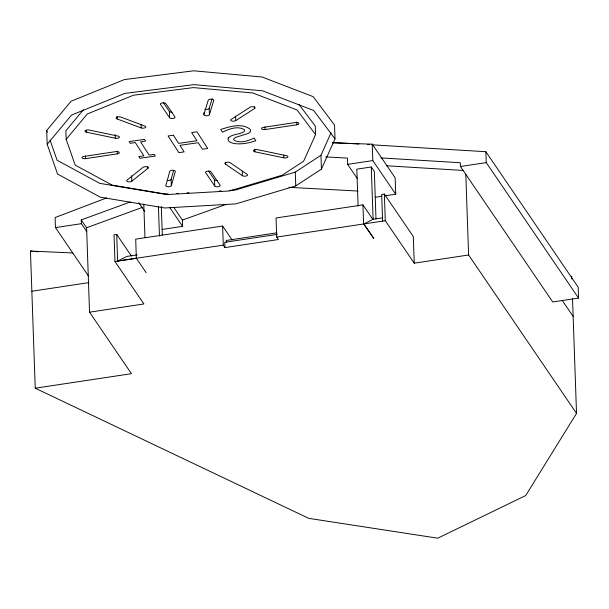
<?xml version="1.0" encoding="UTF-8"?>
<svg xmlns="http://www.w3.org/2000/svg" width="609" height="609" viewBox="0 0 609 609"><rect width="100%" height="100%" fill="white"/><g stroke="black" fill="none" stroke-linecap="round" stroke-linejoin="round"><path stroke-width="0.91" d="M171.35 185.661L175.293 171.502A2.779 1.188 -2 0 0 172.865 170.254A2.779 1.188 -2 0 0 169.774 171.38L165.838 185.532A2.779 1.188 -2 0 0 168.267 186.788A2.779 1.188 -2 0 0 171.35 185.661L171.137 179.381L173.595 170.535M203.916 114.477L208.202 100.333A2.779 1.188 -2 0 1 211.315 99.221A2.779 1.188 -2 0 1 213.713 100.485L209.427 114.629A2.779 1.188 -2 0 1 206.314 115.74A2.779 1.188 -2 0 1 203.916 114.477L203.855 112.688M209.427 114.629L209.207 108.349L212.153 98.628M299.011 104.451L315.272 126.063L315.569 134.604L303.647 161.172L282.31 175.156L229.555 190.96L168.122 194.492L112.147 185.113L75.181 165.108L66.175 139.309L65.879 130.768L83.395 109.772M321.445 169.089L335.003 138.86L334.524 125.051L313.171 96.664L262.076 77L193.616 70.804L124.365 79.596L71.093 101.231L46.695 130.478L47.175 144.295L57.573 174.067L100.234 197.156L164.833 207.981L235.729 203.901L295.761 185.92L321.445 169.089L320.966 155.272L331.037 132.823M572.521 298.661L576.525 413.382L525.734 495.536L437.719 538.196L308.717 518.35L35.238 388.199L30.45 251.045L72.989 252.971M47.175 144.295L71.573 115.048L124.845 93.405L194.096 84.621L262.563 90.81L313.658 110.48L335.003 138.86M66.175 139.309L87.315 113.967L133.478 95.217L193.479 87.605L252.796 92.971L297.07 110.008L315.569 134.604M147.865 168.381A2.779 1.188 -2 0 0 146.784 166.797A2.779 1.188 -2 0 0 143.008 167.361L126.961 180.188A2.779 1.188 -2 0 0 128.042 181.771A2.779 1.188 -2 0 0 131.818 181.2L147.865 168.381L147.804 166.584M229.578 190.411L235.249 190.092L295.274 172.103L320.966 155.272M254.6 108.493A2.779 1.188 -2 0 0 253.907 106.857A2.779 1.188 -2 0 0 250.04 107.26L231.146 119.41A2.779 1.188 -2 0 0 231.839 121.046A2.779 1.188 -2 0 0 235.706 120.635L254.6 108.493L254.532 106.697M130.28 201.982L81.241 219.91L86.592 227.758L89.538 312.166L143.907 303.967L114.964 261.482L114.035 234.838L116.707 234.435L117.636 261.078L126.817 256.427L137.101 254.882M146.183 272.718L136.332 258.262L135.716 239.139L222.612 226.03L223.282 245.145L224.949 247.589L278.374 239.527L276.707 237.084L276.044 217.976L362.941 204.868L363.611 223.975L373.774 238.393L363.923 223.929L373.111 219.278L371.284 166.98L356.805 169.165L358.1 206.207M106.659 197.902L55.114 217.542L55.465 227.583L88.389 275.907M86.592 227.758L142.765 207.22M162.101 229.441L182.601 226.342L182.38 220.07L225.924 204.457M117.636 261.078L136.386 258.254L135.891 258.147M265.082 129.565L296.872 124.769A2.779 1.188 -2 0 0 298.775 123.246A2.779 1.188 -2 0 0 295.342 122.531L263.552 127.327A2.779 1.188 -2 0 0 261.649 128.849A2.779 1.188 -2 0 0 265.082 129.565L264.991 126.878M85.526 158.652L117.316 153.856A2.779 1.188 -2 0 0 119.219 152.334A2.779 1.188 -2 0 0 115.786 151.611L83.996 156.406A2.779 1.188 -2 0 0 82.093 157.929A2.779 1.188 -2 0 0 85.526 158.652L85.435 155.957M325.655 156.916L347.427 158.089L347.648 164.369L372.807 160.57L395.721 194.202L385.467 195.748M55.465 227.583L81.378 223.678L86.722 231.527M460.45 166.501L486.248 162.611L578.55 298.09L552.751 301.98L460.45 166.501L460.313 162.732L380.914 157.914M576.525 413.382L468.61 254.988L414.242 263.187L413.305 236.543L384.363 194.058L381.691 194.461L382.619 221.113M375.22 197.293L381.744 196.311M276.889 232.828L226.282 240.464L226.335 242.176M373.104 219.225L382.46 217.87M277.247 234.374L224.759 242.291L224.949 247.589M114.964 261.482L223.282 245.145M276.707 237.084L363.611 223.975M363.923 223.929L385.291 220.709L414.242 263.187M31.851 291.231L88.83 282.637M35.238 388.199L131.453 373.69L89.538 312.166M168.137 193.944L164.354 194.164L99.754 183.347L57.086 160.251L50.06 140.116M176.64 193.456L178.528 193.35M187.039 192.863L188.927 192.748M219.179 191.013L221.067 190.906M332.583 142.925L372.236 144.158L395.142 177.79L395.721 194.202M288.94 187.328L358.039 191.051M332.407 142.422L358.929 144.028M367.455 144.546L369.351 144.66M372.19 144.828L485.868 151.717L578.169 287.197L578.55 298.09M386.258 165.755L463.769 170.467M30.45 251.045L32.33 251.235M34.218 251.418L37.979 251.791M254.897 151.801L283.802 157.845A2.779 1.188 -2 0 0 287.577 157.274A2.779 1.188 -2 0 0 286.496 155.691L257.599 149.647A2.779 1.188 -2 0 0 253.816 150.217A2.779 1.188 -2 0 0 254.897 151.801L254.806 149.114M86.402 132.183L115.307 138.228A2.779 1.188 -2 0 0 119.082 137.657A2.779 1.188 -2 0 0 118.001 136.073L89.097 130.029A2.779 1.188 -2 0 0 85.321 130.6A2.779 1.188 -2 0 0 86.402 132.183L86.333 130.387M117.05 118.922L141.143 127.92A2.779 1.188 -2 0 0 145.064 127.761A2.779 1.188 -2 0 0 144.95 126.086L120.856 117.08A2.779 1.188 -2 0 0 116.936 117.248A2.779 1.188 -2 0 0 117.05 118.922L116.958 116.235M225.383 164.057L242.382 175.697A2.779 1.188 -2 0 0 246.196 176.001A2.779 1.188 -2 0 0 247.147 174.341L230.149 162.694A2.779 1.188 -2 0 0 226.335 162.397A2.779 1.188 -2 0 0 225.383 164.057L225.315 162.26M562.137 300.267L573.138 316.414M371.284 166.98L374.337 171.464L375.997 218.958M347.648 164.369L357.239 178.445M362.941 204.868L372.792 219.324M163.494 102.845L169.378 111.477L169.599 117.758A2.779 1.188 -2 0 0 173.032 118.473A2.779 1.188 -2 0 0 174.935 116.951L165.854 103.614A2.779 1.188 -2 0 0 162.413 102.891A2.779 1.188 -2 0 0 160.51 104.413L169.599 117.758M208.651 171.106L214.535 179.739L214.756 186.019A2.779 1.188 -2 0 0 218.189 186.735A2.779 1.188 -2 0 0 220.1 185.212L211.011 171.875A2.779 1.188 -2 0 0 207.578 171.159A2.779 1.188 -2 0 0 205.667 172.682L214.756 186.019M222.612 226.03L232.09 239.946M173.854 207.555L182.38 220.07M169.812 207.578L182.601 226.342M138.791 202.767L144.653 211.369M116.707 234.435L131.437 256.062M46.695 130.478L47.304 132.229M571.737 276.235L571.836 279.036M485.868 151.717L486.248 162.611M465.794 174.349L468.61 254.988M384.363 194.058L385.291 220.709M372.236 144.158L372.807 160.57M296.773 122.082L296.872 124.769M295.274 172.103L295.761 185.92M283.71 155.15L283.802 157.845M242.23 171.213L242.382 175.697M235.554 116.152L235.706 120.635M161.316 206.459L162.314 234.96M158.431 206.725L159.459 236.17M141.014 124.335L141.143 127.92M143.793 204.16L144.95 237.403M131.628 175.818L131.818 181.2M117.225 151.161L117.316 153.856M115.177 134.635L115.307 138.228M81.241 219.91L81.378 223.678M172.096 112.262A2.779 1.188 -2 0 1 169.378 111.477M217.253 180.523A2.779 1.188 -2 0 1 214.535 179.739M171.137 179.381A2.779 1.188 -2 0 1 167.338 180.447M209.207 108.349A2.779 1.188 -2 0 1 204.761 109.27M228.208 137.999C226.617 142.445 233.536 143.557 236.619 143.793C243.143 144.181 249.713 142.925 255.826 140.687L254.113 138.037C248.167 140.915 240.007 143.853 233.909 140.07L233.628 139.065L235.439 137.406L248.129 133.485L249.979 132.206L250.626 130.813L250.177 129.306C241.963 122.683 229.776 126.603 220.74 129.458L222.529 132.237C228.885 128.986 237.875 125.523 244.46 129.755L244.331 131.552C239.474 134.756 232.463 133.736 228.208 137.999M144.539 139.37L129.123 141.593L130.219 143.298L135.289 142.567L143.846 155.843L138.783 156.574L139.88 158.279L155.295 156.049L154.199 154.351L149.129 155.082L140.565 141.806L145.635 141.075L144.539 139.37M173.398 135.206L168.114 135.967L178.871 152.646L184.154 151.885L179.937 145.345L198.207 142.704L202.424 149.243L207.707 148.482L196.951 131.803L191.668 132.564L196.935 140.732L178.665 143.374L173.398 135.206"/></g></svg>
